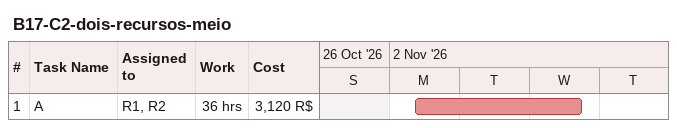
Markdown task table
B17-C2-dois-recursos-meio

| ID | Task | Start | Finish | Resources | Work (h) | Cost (R$) |
|---|---|---|---|---|---|---|
| 1 | A | 2026-11-02 | 2026-11-04 | R1, R2 | 36 | 3120 |
